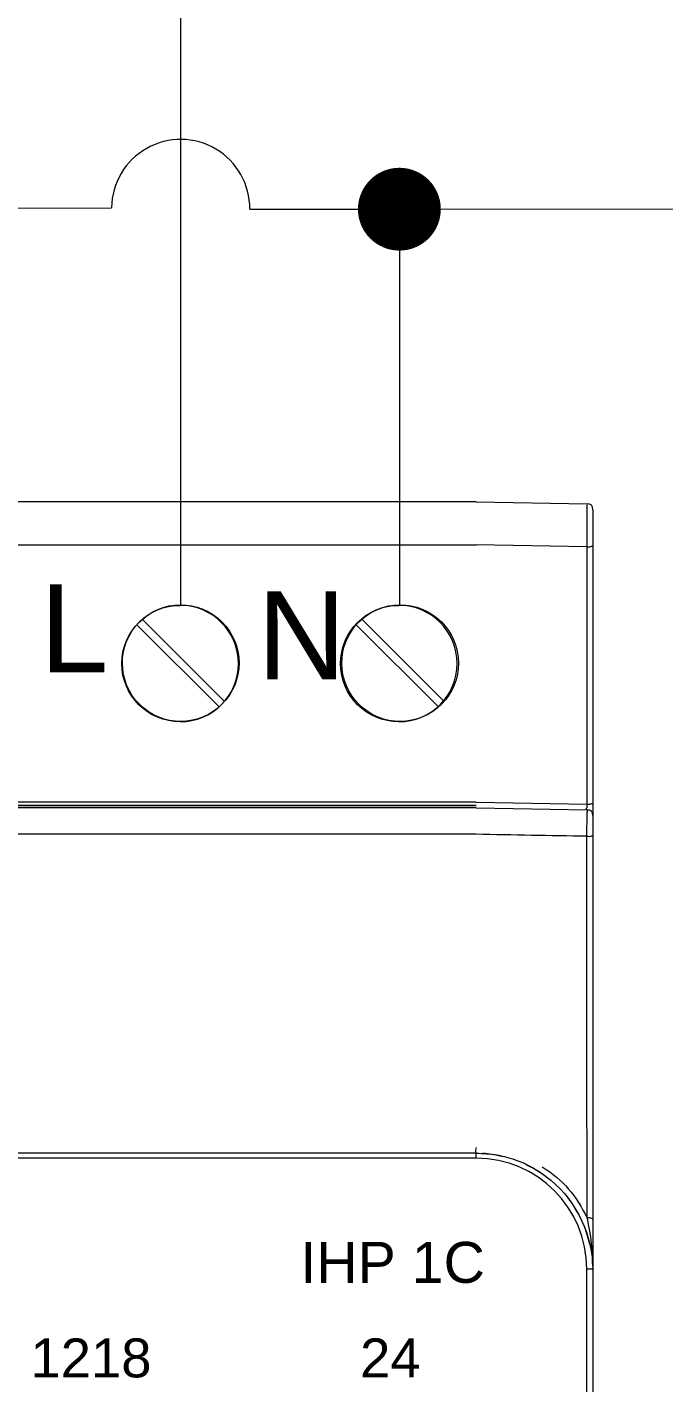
# Model space of a CAD drawing. Header units: millimetres. Extents: x 2593 to 3010, y 1326 to 1702.
# Drawn here: x 2768.62 to 2775.05, y 1613.52 to 1627.23 of the extents above; entities that cross this region are included whole.
import ezdxf

# ---------------------------------------------------------------- set-up
doc = ezdxf.new("R2010")
doc.units = ezdxf.units.MM
doc.layers.add('02_Commande', color=250, linetype='Continuous', lineweight=18)
doc.layers.add('03_Symbole', color=250, linetype='Continuous', lineweight=15)
doc.layers.add('04_Texte', color=7, linetype='Continuous')
doc.styles.get("Standard").update_dxf_attribs({"font": 'arial.ttf'})

msp = doc.modelspace()

# ---------------------------------------------------------------- linework, layer by layer
at = {"layer": '02_Commande'}
for p, q in [((2770.171, 1621.387), (2770.171, 1629.397)), ((2765.53, 1625.392), (2769.473, 1625.399)), ((2770.869, 1625.385), (2772.38, 1625.385)), ((2772.38, 1625.385), (2779.325, 1625.392)), ((2772.38, 1625.385), (2772.38, 1621.387))]:
    msp.add_line(p, q, dxfattribs=at)
at = {"layer": '02_Commande', "const_width": 0.419}
msp.add_lwpolyline([(2772.171, 1625.385, 1), (2772.589, 1625.385, 1)], format="xyb", close=True, dxfattribs=at)
at = {"layer": '02_Commande'}
msp.add_arc((2770.171, 1625.392), 0.698, 359.4287, 179.4287, dxfattribs=at)
at = {"layer": '03_Symbole', "color": 0, "lineweight": 0}
for points in [[(2773.155, 1622.427), (2762.316, 1622.427)], [(2773.155, 1622.427), (2774.275, 1622.407)], [(2774.333, 1622.348), (2774.333, 1621.972)], [(2762.315, 1621.993), (2773.154, 1621.993)], [(2774.275, 1621.973), (2773.155, 1621.993)], [(2774.275, 1619.373), (2774.275, 1621.973)], [(2774.333, 1621.972), (2774.333, 1619.371)], [(2773.155, 1619.392), (2762.316, 1619.392)], [(2762.316, 1619.363), (2773.154, 1619.363)], [(2773.154, 1619.356), (2762.316, 1619.356)], [(2773.155, 1619.334), (2762.316, 1619.334)], [(2773.155, 1619.392), (2774.275, 1619.373)], [(2773.155, 1619.334), (2774.275, 1619.315)], [(2774.333, 1619.371), (2774.333, 1619.257)], [(2774.333, 1619.256), (2774.333, 1619.041)], [(2773.155, 1619.067), (2762.316, 1619.067)], [(2774.333, 1619.041), (2774.333, 1615.19)], [(2773.155, 1615.844), (2762.316, 1615.844)], [(2773.155, 1615.794), (2762.316, 1615.794)], [(2773.155, 1615.794), (2773.155, 1615.819), (2773.155, 1615.831), (2773.155, 1615.838), (2773.155, 1615.844)], [(2773.237, 1615.841), (2773.241, 1615.841)], [(2773.245, 1615.84), (2773.248, 1615.84)], [(2773.732, 1615.691), (2773.73, 1615.693)], [(2773.764, 1615.673), (2773.761, 1615.675)], [(2773.859, 1615.609), (2773.855, 1615.612)], [(2774.126, 1615.331), (2774.126, 1615.331)], [(2774.333, 1615.19), (2774.333, 1614.673)], [(2774.333, 1614.68), (2774.333, 1614.674)], [(2774.274, 1603.672), (2774.274, 1614.673)], [(2774.333, 1614.666), (2774.333, 1603.68)]]:
    msp.add_lwpolyline(points, dxfattribs=at)
at = {"layer": '03_Symbole', "color": 0, "lineweight": 5}
for points in [[(2769.728, 1621.185), (2770.559, 1620.354)], [(2769.783, 1621.241), (2770.614, 1620.41)], [(2771.944, 1621.185), (2772.775, 1620.354)], [(2771.999, 1621.241), (2772.831, 1620.41)]]:
    msp.add_lwpolyline(points, dxfattribs=at)
at = {"layer": '03_Symbole', "color": 0, "lineweight": 0}
for points in [[(2774.333, 1622.348), (2774.333, 1622.389), (2774.316, 1622.407), (2774.275, 1622.407)], [(2769.576, 1620.792), (2769.576, 1621.117), (2769.84, 1621.381), (2770.165, 1621.381)], [(2771.785, 1620.792), (2771.785, 1621.117), (2772.049, 1621.381), (2772.374, 1621.381)], [(2770.165, 1620.204), (2769.84, 1620.204), (2769.576, 1620.467), (2769.576, 1620.792)], [(2772.374, 1620.204), (2772.049, 1620.204), (2771.785, 1620.467), (2771.785, 1620.792)], [(2774.333, 1619.256), (2774.333, 1619.297), (2774.316, 1619.314), (2774.275, 1619.315)], [(2774.274, 1619.047), (2773.901, 1619.053), (2773.528, 1619.06), (2773.155, 1619.067)], [(2774.275, 1615.189), (2774.275, 1616.475), (2774.275, 1617.761), (2774.274, 1619.047)], [(2773.155, 1615.903), (2773.155, 1615.883), (2773.14, 1615.865), (2773.155, 1615.844)], [(2773.155, 1615.844), (2773.191, 1615.844), (2773.227, 1615.842), (2773.263, 1615.839)], [(2774.274, 1614.673), (2774.274, 1615.291), (2773.773, 1615.794), (2773.155, 1615.794)], [(2773.226, 1615.842), (2773.224, 1615.842), (2773.222, 1615.842), (2773.22, 1615.842)], [(2773.22, 1615.842), (2773.222, 1615.842), (2773.225, 1615.842), (2773.227, 1615.842)], [(2773.233, 1615.841), (2773.231, 1615.841), (2773.229, 1615.841), (2773.227, 1615.842)], [(2773.229, 1615.841), (2773.23, 1615.841), (2773.232, 1615.841), (2773.234, 1615.841)], [(2773.24, 1615.841), (2773.238, 1615.841), (2773.236, 1615.841), (2773.234, 1615.841)], [(2773.248, 1615.84), (2773.245, 1615.84), (2773.243, 1615.84), (2773.241, 1615.841)], [(2773.434, 1615.809), (2773.372, 1615.824), (2773.311, 1615.835), (2773.248, 1615.84)], [(2773.253, 1615.84), (2773.254, 1615.84), (2773.255, 1615.839), (2773.256, 1615.839)], [(2773.263, 1615.839), (2773.515, 1615.814), (2773.714, 1615.732), (2773.909, 1615.571)], [(2773.399, 1615.817), (2773.402, 1615.817), (2773.404, 1615.816), (2773.406, 1615.816)], [(2773.408, 1615.815), (2773.41, 1615.815), (2773.411, 1615.815), (2773.413, 1615.814)], [(2773.823, 1615.635), (2773.771, 1615.67), (2773.717, 1615.701), (2773.66, 1615.728)], [(2773.739, 1615.687), (2773.738, 1615.688), (2773.737, 1615.689), (2773.736, 1615.689)], [(2773.745, 1615.684), (2773.744, 1615.684), (2773.743, 1615.685), (2773.742, 1615.685)], [(2773.751, 1615.68), (2773.75, 1615.681), (2773.749, 1615.681), (2773.748, 1615.682)], [(2773.758, 1615.676), (2773.757, 1615.677), (2773.756, 1615.678), (2773.755, 1615.678)], [(2773.77, 1615.669), (2773.769, 1615.669), (2773.768, 1615.67), (2773.767, 1615.671)], [(2773.777, 1615.665), (2773.775, 1615.666), (2773.774, 1615.666), (2773.773, 1615.667)], [(2773.783, 1615.661), (2773.782, 1615.662), (2773.78, 1615.663), (2773.779, 1615.663)], [(2773.823, 1615.706), (2774.032, 1615.574), (2774.171, 1615.413), (2774.275, 1615.189)], [(2773.836, 1615.626), (2773.832, 1615.629), (2773.828, 1615.632), (2773.824, 1615.634)], [(2773.836, 1615.626), (2773.836, 1615.626), (2773.837, 1615.625), (2773.838, 1615.625)], [(2773.853, 1615.614), (2773.848, 1615.617), (2773.843, 1615.621), (2773.838, 1615.625)], [(2773.853, 1615.614), (2773.854, 1615.613), (2773.855, 1615.612), (2773.856, 1615.611)], [(2773.859, 1615.609), (2773.861, 1615.608), (2773.862, 1615.607), (2773.863, 1615.606)], [(2773.909, 1615.571), (2774.175, 1615.351), (2774.333, 1615.01), (2774.333, 1614.666)], [(2774.084, 1615.39), (2774.082, 1615.391), (2774.081, 1615.393), (2774.079, 1615.395)], [(2774.088, 1615.384), (2774.087, 1615.386), (2774.085, 1615.387), (2774.084, 1615.389)], [(2774.088, 1615.384), (2774.089, 1615.383), (2774.089, 1615.383), (2774.089, 1615.382)], [(2774.092, 1615.378), (2774.091, 1615.38), (2774.09, 1615.381), (2774.089, 1615.382)], [(2774.094, 1615.377), (2774.095, 1615.375), (2774.096, 1615.373), (2774.098, 1615.371)], [(2774.099, 1615.369), (2774.098, 1615.37), (2774.097, 1615.371), (2774.097, 1615.372)], [(2774.098, 1615.371), (2774.099, 1615.369), (2774.101, 1615.367), (2774.102, 1615.365)], [(2774.104, 1615.362), (2774.103, 1615.364), (2774.102, 1615.365), (2774.101, 1615.366)], [(2774.102, 1615.365), (2774.104, 1615.363), (2774.105, 1615.361), (2774.107, 1615.359)], [(2774.109, 1615.355), (2774.108, 1615.357), (2774.107, 1615.359), (2774.105, 1615.361)], [(2774.107, 1615.359), (2774.108, 1615.357), (2774.109, 1615.355), (2774.111, 1615.353)], [(2774.303, 1614.924), (2774.274, 1615.054), (2774.226, 1615.171), (2774.156, 1615.284)], [(2774.275, 1615.189), (2774.311, 1615.018), (2774.332, 1614.848), (2774.333, 1614.673)], [(2774.33, 1614.739), (2774.33, 1614.746), (2774.329, 1614.753), (2774.329, 1614.76)], [(2774.33, 1614.745), (2774.33, 1614.743), (2774.33, 1614.74), (2774.33, 1614.738)], [(2774.331, 1614.731), (2774.331, 1614.733), (2774.33, 1614.736), (2774.33, 1614.738)]]:
    msp.add_open_spline(points, degree=3, dxfattribs=at)
for points, knots in [([(2774.275, 1621.973), (2774.275, 1622.046), (2774.275, 1622.118), (2774.275, 1622.19), (2774.275, 1622.19), (2774.275, 1622.299), (2774.275, 1622.299), (2774.275, 1622.317), (2774.275, 1622.335), (2774.275, 1622.353), (2774.275, 1622.366), (2774.275, 1622.38), (2774.275, 1622.393), (2774.275, 1622.398), (2774.284, 1622.407), (2774.275, 1622.407)], [0, 0, 0, 0, 1, 1, 1, 2, 2, 2, 3, 3, 3, 4, 4, 4, 5, 5, 5, 5]), ([(2774.275, 1621.973), (2774.284, 1621.973), (2774.294, 1621.973), (2774.304, 1621.973), (2774.313, 1621.973), (2774.333, 1621.992), (2774.333, 1621.972)], [0, 0, 0, 0, 1, 1, 1, 2, 2, 2, 2]), ([(2770.165, 1620.204), (2770.49, 1620.204), (2770.754, 1620.467), (2770.754, 1620.792), (2770.754, 1621.118), (2770.49, 1621.381), (2770.165, 1621.381)], [0, 0, 0, 0, 1, 1, 1, 2, 2, 2, 2]), ([(2772.374, 1620.204), (2772.699, 1620.204), (2772.963, 1620.467), (2772.963, 1620.792), (2772.963, 1621.118), (2772.699, 1621.381), (2772.374, 1621.381)], [0, 0, 0, 0, 1, 1, 1, 2, 2, 2, 2]), ([(2774.275, 1619.373), (2774.275, 1619.363), (2774.274, 1619.353), (2774.274, 1619.344), (2774.274, 1619.334), (2774.257, 1619.32), (2774.275, 1619.315)], [0, 0, 0, 0, 1, 1, 1, 2, 2, 2, 2]), ([(2774.275, 1619.373), (2774.284, 1619.373), (2774.294, 1619.373), (2774.304, 1619.372), (2774.313, 1619.372), (2774.333, 1619.391), (2774.333, 1619.371)], [0, 0, 0, 0, 1, 1, 1, 2, 2, 2, 2]), ([(2774.274, 1619.047), (2774.275, 1619.092), (2774.275, 1619.136), (2774.275, 1619.181), (2774.275, 1619.203), (2774.275, 1619.225), (2774.275, 1619.248), (2774.275, 1619.248), (2774.275, 1619.281), (2774.275, 1619.281), (2774.275, 1619.292), (2774.297, 1619.314), (2774.275, 1619.315)], [0, 0, 0, 0, 1, 1, 1, 2, 2, 2, 3, 3, 3, 4, 4, 4, 4]), ([(2774.274, 1619.047), (2774.284, 1619.047), (2774.294, 1619.047), (2774.304, 1619.046), (2774.314, 1619.046), (2774.332, 1619.061), (2774.333, 1619.042)], [0, 0, 0, 0, 1, 1, 1, 2, 2, 2, 2]), ([(2774.333, 1615.19), (2774.331, 1615.171), (2774.313, 1615.19), (2774.304, 1615.19), (2774.294, 1615.19), (2774.284, 1615.189), (2774.275, 1615.189)], [0, 0, 0, 0, 1, 1, 1, 2, 2, 2, 2]), ([(2774.333, 1614.666), (2774.332, 1614.685), (2774.314, 1614.671), (2774.304, 1614.672), (2774.294, 1614.673), (2774.284, 1614.673), (2774.274, 1614.673)], [0, 0, 0, 0, 1, 1, 1, 2, 2, 2, 2])]:
    msp.add_open_spline(points, degree=3, knots=knots, dxfattribs=at)
at = {"layer": '03_Symbole', "color": 0, "lineweight": 5}
for points in [[(2770.76, 1620.797), (2770.76, 1620.96), (2770.694, 1621.107), (2770.588, 1621.214), (2770.473, 1621.329), (2770.322, 1621.387), (2770.171, 1621.387), (2770.008, 1621.387), (2769.861, 1621.321), (2769.754, 1621.214), (2769.639, 1621.099), (2769.582, 1620.948), (2769.582, 1620.797), (2769.582, 1620.635), (2769.648, 1620.487), (2769.754, 1620.381), (2769.869, 1620.266), (2770.02, 1620.208), (2770.171, 1620.208), (2770.334, 1620.208), (2770.481, 1620.274), (2770.588, 1620.381), (2770.702, 1620.496), (2770.76, 1620.647), (2770.76, 1620.797)], [(2772.976, 1620.797), (2772.976, 1620.96), (2772.91, 1621.107), (2772.804, 1621.214), (2772.689, 1621.329), (2772.538, 1621.387), (2772.387, 1621.387), (2772.225, 1621.387), (2772.077, 1621.321), (2771.971, 1621.214), (2771.856, 1621.099), (2771.798, 1620.948), (2771.798, 1620.797), (2771.798, 1620.635), (2771.864, 1620.487), (2771.971, 1620.381), (2772.086, 1620.266), (2772.236, 1620.208), (2772.387, 1620.208), (2772.55, 1620.208), (2772.697, 1620.274), (2772.804, 1620.381), (2772.919, 1620.496), (2772.976, 1620.647), (2772.976, 1620.797)]]:
    msp.add_open_spline(points, degree=3, knots=[0, 0, 0, 0, 1, 1, 1, 2, 2, 2, 3, 3, 3, 4, 4, 4, 5, 5, 5, 6, 6, 6, 7, 7, 7, 8, 8, 8, 8], dxfattribs=at)

# ---------------------------------------------------------------- texts
at = {"layer": '04_Texte', "attachment_point": 1}
for s, width, gutter_width, insert, char_height in [('L', 0.89147, 4.457, (2768.75, 1621.594), 0.891), ('N', 0.89147, 4.457, (2770.944, 1621.524), 0.891), ('IHP 1C', 2.78472, 2.071, (2771.379, 1614.948), 0.4142), ('1218', 0.39365, 1.968, (2768.653, 1613.972), 0.3937), ('24', 0.39365, 1.968, (2771.983, 1613.972), 0.3937)]:
    msp.add_mtext_dynamic_manual_height_columns(s, width=width, gutter_width=gutter_width, heights=[0], dxfattribs=dict(at, insert=insert, char_height=char_height))

doc.saveas('drawing.dxf')
